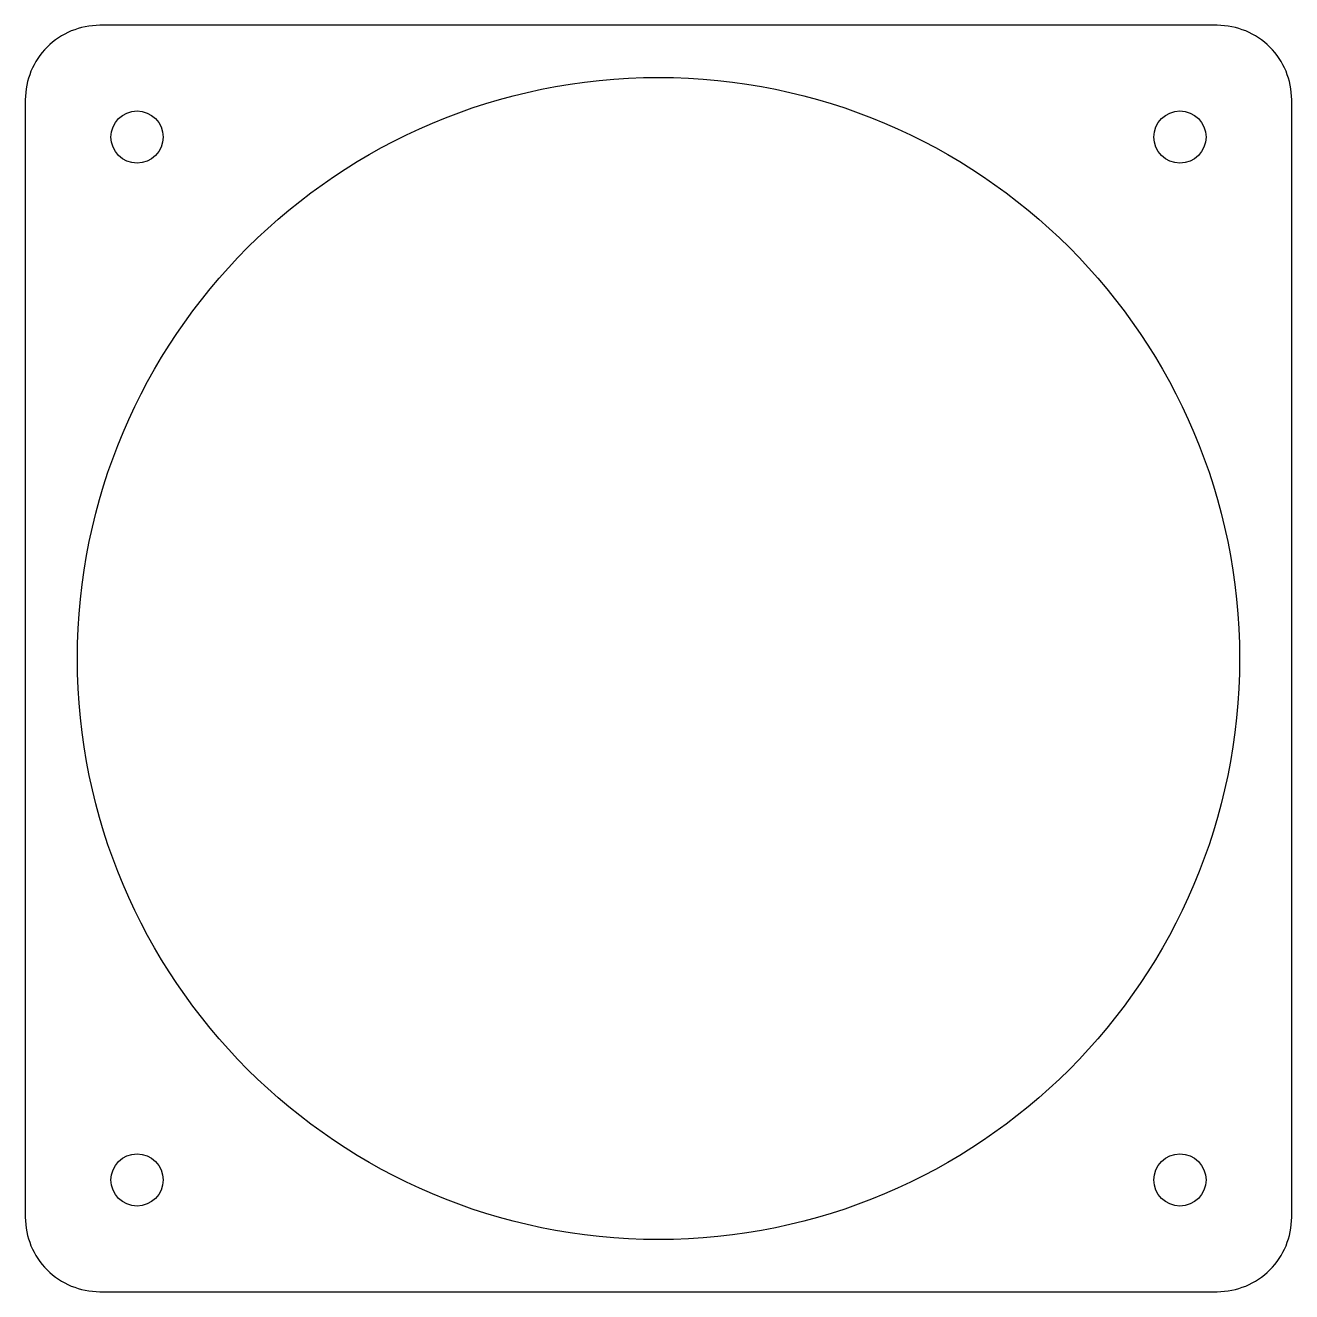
# Model space of a CAD drawing. Header units: millimetres. Extents: x -42.5 to 42.5, y -42.5 to 42.5.
import ezdxf

# ---------------------------------------------------------------- set-up
doc = ezdxf.new("R2010")
doc.units = ezdxf.units.MM
doc.layers.get('0').update_dxf_attribs({"linetype": 'CONTINUOUS'})

msp = doc.modelspace()

# ---------------------------------------------------------------- linework, layer by layer
msp.add_lwpolyline([(-37.5, -42.5), (37.5, -42.5, 0.414214), (42.5, -37.5), (42.5, 37.5, 0.414214), (37.5, 42.5), (-37.5, 42.5, 0.414214), (-42.5, 37.5), (-42.5, -37.5, 0.414214)], format="xyb", close=True)
for centre, radius in [((0, 0), 39), ((-35, 35), 1.75), ((35, 35), 1.75), ((-35, -35), 1.75), ((35, -35), 1.75)]:
    msp.add_circle(centre, radius)

doc.saveas('drawing.dxf')
